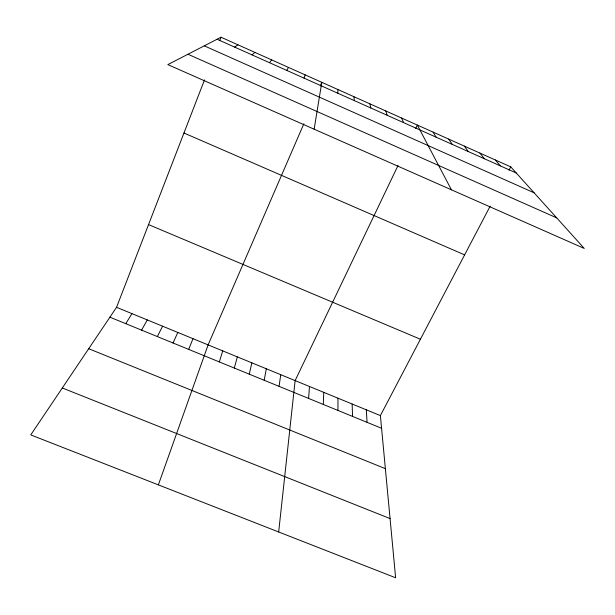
<?xml version="1.0" encoding="UTF-8"?>
<svg xmlns="http://www.w3.org/2000/svg" width="615" height="615" viewBox="0 0 615 615"><rect width="100%" height="100%" fill="white"/><g stroke="black" fill="none" stroke-linecap="round" stroke-linejoin="round"><path stroke-width="0.92" d="M337.943 410.436L337.973 398.189M337.835 93.242L337.881 89.521M323.298 404.447L323.744 392.355M308.599 398.435L309.46 386.489M278.672 531.983L295.131 380.608L398.013 165.52M279.049 386.351L280.755 374.704M314.142 129.196L321.799 82.325L320.292 85.808M264.196 380.278L266.326 368.785M249.29 374.181L251.85 362.842M234.33 368.062L237.321 356.885M219.317 361.92L222.745 350.896M304.048 78.136L305.163 74.884M158.363 484.866L208.116 344.892L303.864 123.753M490.14 206.194L380.385 415.594L395.63 577.777L30.75 434.897L116.55 307.308L204.503 79.881M219.678 40.652L221.008 37.223L510.75 166.873L584.25 248.437L167.834 64.613L221.008 37.223M188.674 349.389L192.995 338.688M173.038 342.993L177.812 332.454M415.732 128.466L417.354 125.083L451.418 189.797M157.348 336.574L162.583 326.204M509.02 170.163L510.75 166.873M286.79 70.425L288.466 67.412M141.596 330.132L147.293 319.931M125.783 323.667L131.948 313.635M269.47 62.676L271.707 59.909M252.073 54.904L254.871 52.375M234.607 47.094L237.974 44.81M62.3 387.98L390.064 518.583M88.698 348.728L385.367 468.661M109.916 317.179L381.577 428.278M116.55 307.308L380.385 415.594M148.538 224.598L420.406 339.234M183.962 133.009L464.617 254.879M187.959 54.243L556.698 217.864M217.064 39.252L516.277 173.007M204.272 45.841L534.12 192.81M495.329 159.969L500.372 165.896M479.854 153.043L484.405 158.755M464.317 146.093L468.369 151.59M448.719 139.113L452.279 144.394M433.068 132.11L436.12 137.176M401.58 118.019L403.617 122.646M385.743 110.938L387.273 115.336M369.853 103.827L370.86 108.002M353.894 96.686L354.378 100.637M366.294 409.813L367.078 422.351M352.157 404.017L352.541 416.401"/></g></svg>
